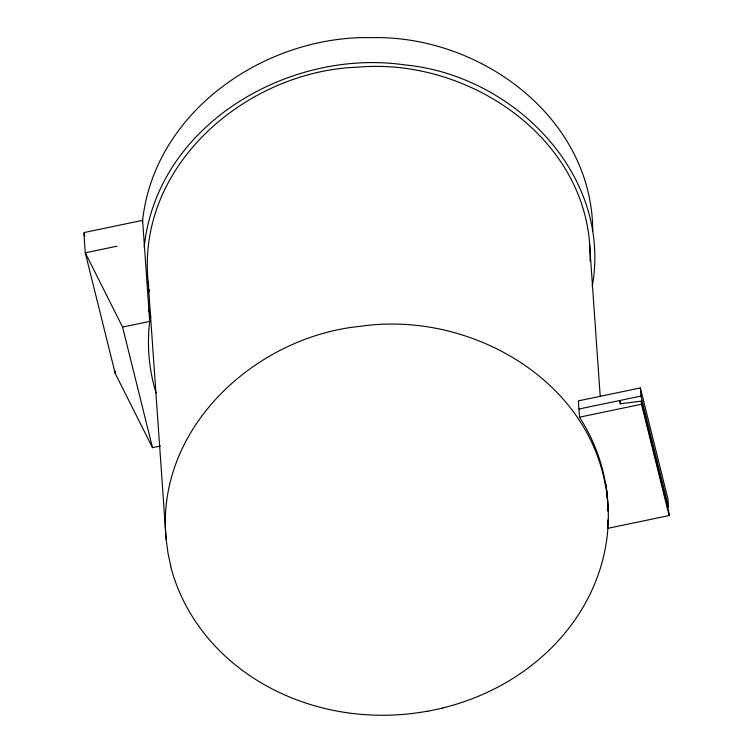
<?xml version="1.0" encoding="UTF-8"?>
<svg xmlns="http://www.w3.org/2000/svg" width="753" height="753" viewBox="0 0 753 753"><rect width="100%" height="100%" fill="white"/><g stroke="black" fill="none" stroke-linecap="round" stroke-linejoin="round"><path stroke-width="1.13" d="M590.06 260.952C593.223 141.319 470.286 57.416 358.607 67.139C247.793 70.49 136.425 164.276 148.134 281.556L166.159 539.289L167.947 552.806L170.799 566.171M142.449 221.947C153.65 111.18 265.941 34.854 372.396 37.65C479.972 35.335 592.47 117.157 592.743 231.03M144.209 247.21C156.737 124.254 289.858 47.712 405.519 65.003C512.737 75.281 612.368 174.056 592.235 286.366M427.704 711.303L442.783 708.074M116.931 246.203L85.277 252.81L115.2 373.403L152.501 447.649L160.408 446.002M122.579 327.066L149.687 321.409L142.618 220.337L83.865 232.602L85.277 252.81L122.579 327.066L152.501 447.649M640.379 387.936L640.944 396.087L668.57 507.4L667.996 499.248L640.379 387.936L578.36 400.878L579.499 417.19A222.323 196.486 -4 0 1 608.095 511.24M578.925 409.03L640.944 396.087M579.499 417.19L641.518 404.239L641.302 401.142L620.077 403.824L619.841 400.492L620.688 403.9M641.302 401.142L668.918 512.454L669.135 515.551L607.445 528.427A222.323 196.486 -4 0 0 607.982 519.843M148.557 309.332L150.882 317.145M641.518 404.239L669.135 515.551M84.148 233.741L84.703 236.009M605.704 487.012C587.124 376.82 466.625 310.933 361.233 326.218C255.926 336.111 154.939 427.996 166.159 539.289M148.134 281.556L148.727 286.065M149.179 289.444L149.48 291.693M589.477 242.795L600.207 396.266M606.758 489.987L607.003 493.497M607.163 495.841L607.492 500.529M115.04 371.154L115.2 373.403M156.078 393.047A222.126 196.307 -4 0 1 149.687 321.409M607.502 508.463A222.323 196.486 -4 0 1 607.455 510.609M606.363 484.876A222.323 196.486 -4 0 1 606.598 487.012M427.666 711.143A221.241 195.526 -4 0 1 170.62 566.209M605.864 486.984A221.269 195.545 -4 0 1 442.736 707.933"/></g></svg>
